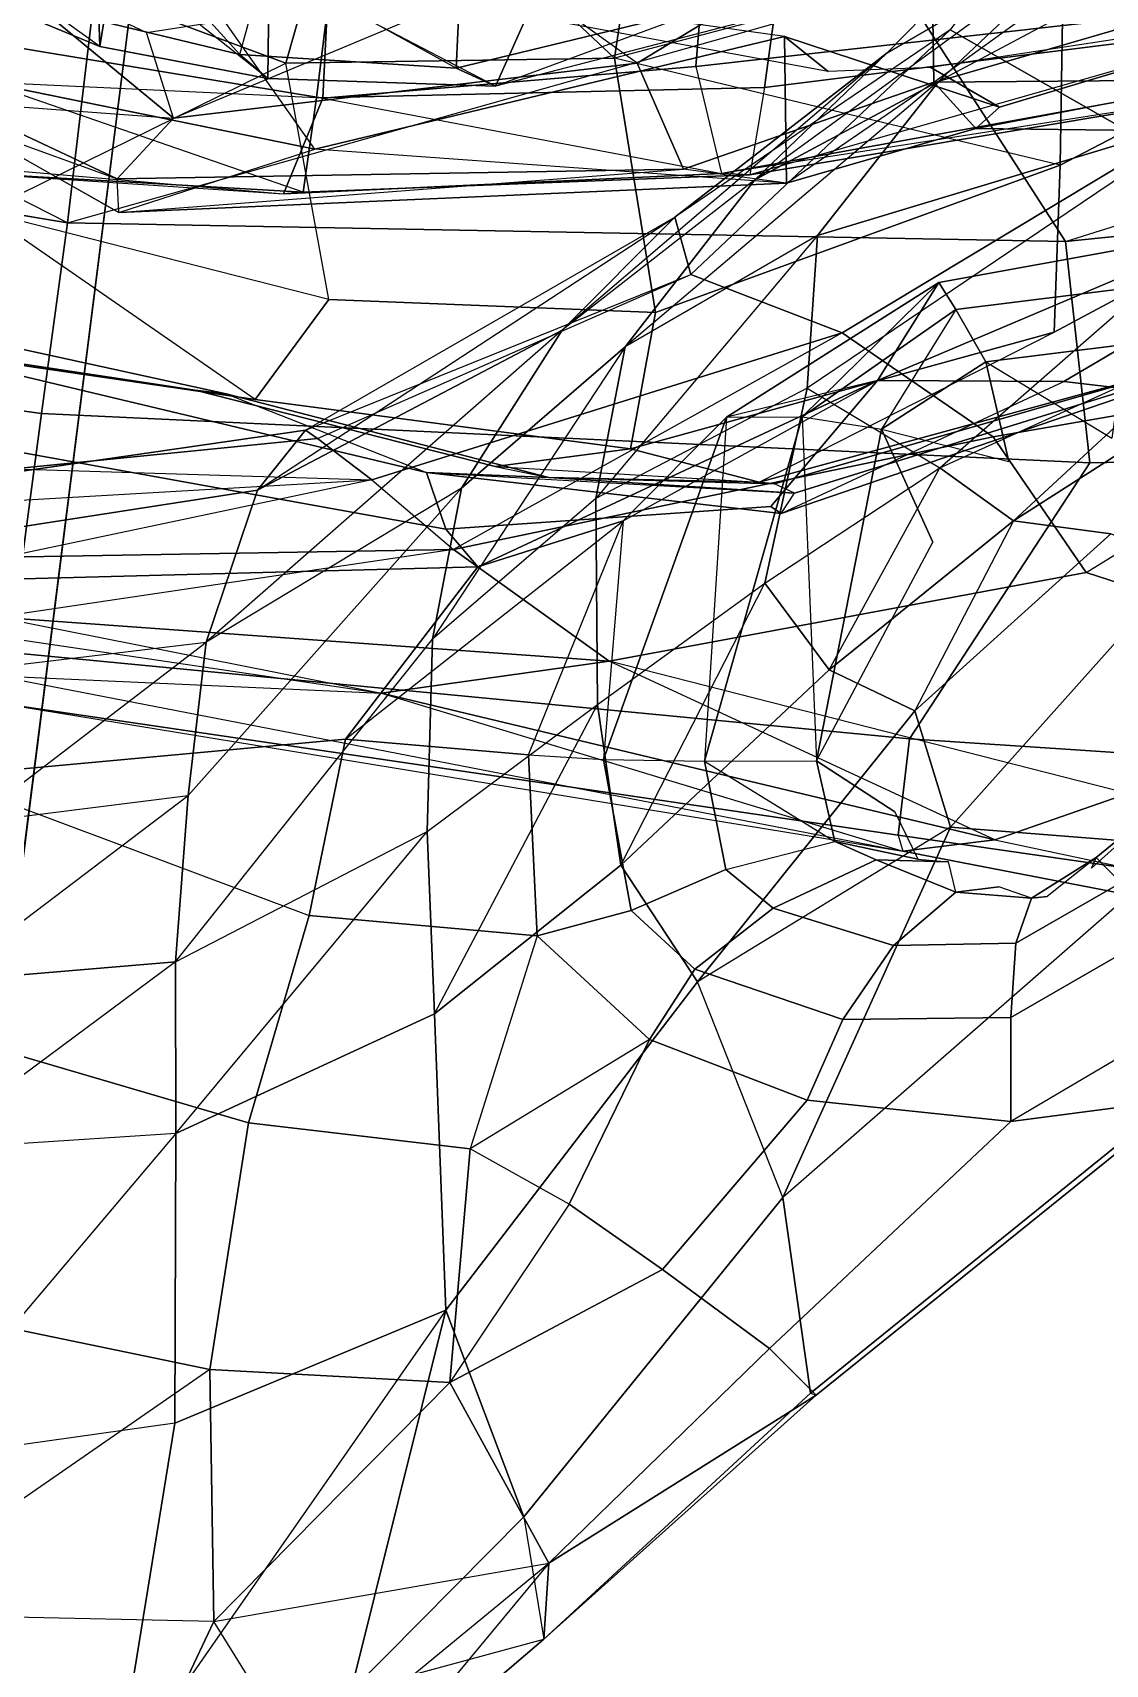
# Model space of a CAD drawing. Extents: x -0.135 to 0.053, y -0.194 to 0.215.
# Drawn here: x -0.04118 to -0.0373, y -0.07389 to -0.06799 of the extents above; entities that cross this region are included whole.
import ezdxf

# ---------------------------------------------------------------- set-up
doc = ezdxf.new("R2010")
doc.units = 0
for name, color, linetype in [('FIGURE_1_MAN_GUMS', 23, 'CONTINUOUS'), ('FIGURE_1_MAN_HEAD', 31, 'CONTINUOUS'), ('FIGURE_1_MAN_PANTS_LEG_RIGHT', 176, 'CONTINUOUS'), ('FIGURE_1_MAN_TEETH', 23, 'CONTINUOUS')]:
    doc.layers.add(name, color=color, linetype=linetype)

msp = doc.modelspace()

# ---------------------------------------------------------------- linework, layer by layer
at = {"layer": 'FIGURE_1_MAN_GUMS', "invisible_edges": 8}
for points in [[(-0.038997, -0.068105, 0.61113), (-0.039438, -0.067788, 0.611195), (-0.038382, -0.066819, 0.609626)], [(-0.038382, -0.066819, 0.609626), (-0.037935, -0.067459, 0.609399), (-0.038997, -0.068105, 0.61113)], [(-0.038997, -0.068105, 0.61113), (-0.037935, -0.067459, 0.609399), (-0.037925, -0.068173, 0.611556)], [(-0.037925, -0.068173, 0.611556), (-0.037935, -0.067459, 0.609399), (-0.037076, -0.06756, 0.610779)], [(-0.03685, -0.068165, 0.612031), (-0.037925, -0.068173, 0.611556), (-0.037076, -0.06756, 0.610779)], [(-0.041464, -0.068246, 0.611252), (-0.041423, -0.067685, 0.609821), (-0.040673, -0.068303, 0.611158)], [(-0.040667, -0.067699, 0.616956), (-0.041383, -0.067817, 0.61699), (-0.041434, -0.068157, 0.614197)], [(-0.041434, -0.068157, 0.614197), (-0.040162, -0.068416, 0.614073), (-0.040667, -0.067699, 0.616956)], [(-0.040673, -0.068303, 0.611158), (-0.041423, -0.067685, 0.609821), (-0.040771, -0.067994, 0.61118)], [(-0.038464, -0.068008, 0.614685), (-0.038307, -0.068135, 0.616396), (-0.040667, -0.067699, 0.616956)], [(-0.040162, -0.068416, 0.614073), (-0.038464, -0.068008, 0.614685), (-0.040667, -0.067699, 0.616956)], [(-0.040673, -0.068303, 0.611158), (-0.040771, -0.067994, 0.61118), (-0.039438, -0.067788, 0.611195)], [(-0.038997, -0.068105, 0.61113), (-0.040673, -0.068303, 0.611158), (-0.039438, -0.067788, 0.611195)], [(-0.036791, -0.067946, 0.616397), (-0.037935, -0.06812, 0.616342), (-0.037687, -0.068264, 0.614565)], [(-0.037687, -0.068264, 0.614565), (-0.036583, -0.067933, 0.614596), (-0.036791, -0.067946, 0.616397)], [(-0.036801, -0.068353, 0.612999), (-0.036583, -0.067933, 0.614596), (-0.037687, -0.068264, 0.614565)], [(-0.038457, -0.068539, 0.612822), (-0.038464, -0.068008, 0.614685), (-0.040162, -0.068416, 0.614073)], [(-0.038464, -0.068008, 0.614685), (-0.037687, -0.068264, 0.614565), (-0.037935, -0.06812, 0.616342)], [(-0.037935, -0.06812, 0.616342), (-0.038307, -0.068135, 0.616396), (-0.038464, -0.068008, 0.614685)], [(-0.038464, -0.068008, 0.614685), (-0.038457, -0.068539, 0.612822), (-0.037773, -0.068341, 0.613109)], [(-0.037773, -0.068341, 0.613109), (-0.037687, -0.068264, 0.614565), (-0.038464, -0.068008, 0.614685)], [(-0.040673, -0.068303, 0.611158), (-0.038997, -0.068105, 0.61113), (-0.03883, -0.068488, 0.611532)], [(-0.037925, -0.068173, 0.611556), (-0.03883, -0.068488, 0.611532), (-0.038997, -0.068105, 0.61113)], [(-0.041434, -0.068157, 0.614197), (-0.04146, -0.068312, 0.612646), (-0.040871, -0.068644, 0.612686)], [(-0.040871, -0.068644, 0.612686), (-0.040162, -0.068416, 0.614073), (-0.041434, -0.068157, 0.614197)], [(-0.038457, -0.068539, 0.612822), (-0.03883, -0.068488, 0.611532), (-0.037925, -0.068173, 0.611556)], [(-0.037773, -0.068341, 0.613109), (-0.038457, -0.068539, 0.612822), (-0.037925, -0.068173, 0.611556)], [(-0.037773, -0.068341, 0.613109), (-0.037925, -0.068173, 0.611556), (-0.03685, -0.068165, 0.612031)], [(-0.036801, -0.068353, 0.612999), (-0.037773, -0.068341, 0.613109), (-0.03685, -0.068165, 0.612031)], [(-0.04146, -0.068312, 0.612646), (-0.041464, -0.068246, 0.611252), (-0.040877, -0.068523, 0.611543)], [(-0.040877, -0.068523, 0.611543), (-0.041464, -0.068246, 0.611252), (-0.040673, -0.068303, 0.611158)], [(-0.03883, -0.068488, 0.611532), (-0.040877, -0.068523, 0.611543), (-0.040673, -0.068303, 0.611158)], [(-0.037687, -0.068264, 0.614565), (-0.037773, -0.068341, 0.613109), (-0.036801, -0.068353, 0.612999)], [(-0.040871, -0.068644, 0.612686), (-0.04146, -0.068312, 0.612646), (-0.040877, -0.068523, 0.611543)], [(-0.040871, -0.068644, 0.612686), (-0.038457, -0.068539, 0.612822), (-0.040162, -0.068416, 0.614073)], [(-0.040871, -0.068644, 0.612686), (-0.040877, -0.068523, 0.611543), (-0.03883, -0.068488, 0.611532)], [(-0.038457, -0.068539, 0.612822), (-0.040871, -0.068644, 0.612686), (-0.03883, -0.068488, 0.611532)]]:
    msp.add_3dface(points, dxfattribs=at)
at = {"layer": 'FIGURE_1_MAN_HEAD', "invisible_edges": 8}
for points in [[(-0.036399, -0.06713, 0.633448), (-0.037131, -0.068403, 0.63357), (-0.037866, -0.067984, 0.63227)], [(-0.040096, -0.067466, 0.605802), (-0.041269, -0.067186, 0.605792), (-0.041301, -0.068039, 0.605388)], [(-0.040013, -0.067205, 0.605757), (-0.040267, -0.068105, 0.605696), (-0.041318, -0.067714, 0.605633)], [(-0.039079, -0.068087, 0.605814), (-0.040267, -0.068105, 0.605696), (-0.040013, -0.067205, 0.605757)], [(-0.038959, -0.06727, 0.605855), (-0.039079, -0.068087, 0.605814), (-0.040013, -0.067205, 0.605757)], [(-0.037455, -0.067656, 0.605937), (-0.039079, -0.068087, 0.605814), (-0.038959, -0.06727, 0.605855)], [(-0.044624, -0.068095, 0.652168), (-0.041057, -0.068682, 0.65256), (-0.043727, -0.067316, 0.65636)], [(-0.041057, -0.068682, 0.65256), (-0.040948, -0.06777, 0.656553), (-0.043727, -0.067316, 0.65636)], [(-0.037907, -0.06817, 0.629032), (-0.036652, -0.067805, 0.628077), (-0.03632, -0.067325, 0.62922)], [(-0.037324, -0.067619, 0.630082), (-0.037907, -0.06817, 0.629032), (-0.03632, -0.067325, 0.62922)], [(-0.038785, -0.068117, 0.605512), (-0.038727, -0.067409, 0.605946), (-0.040096, -0.067466, 0.605802)], [(-0.03742, -0.067381, 0.631302), (-0.037866, -0.067984, 0.63227), (-0.038861, -0.068661, 0.631159)], [(-0.038861, -0.068661, 0.631159), (-0.038093, -0.068067, 0.630561), (-0.03742, -0.067381, 0.631302)], [(-0.038727, -0.067409, 0.605946), (-0.038785, -0.068117, 0.605512), (-0.036838, -0.0679, 0.605517)], [(-0.03742, -0.067381, 0.631302), (-0.038093, -0.068067, 0.630561), (-0.037324, -0.067619, 0.630082)], [(-0.041301, -0.068039, 0.605388), (-0.040133, -0.068231, 0.605346), (-0.040096, -0.067466, 0.605802)], [(-0.040096, -0.067466, 0.605802), (-0.040133, -0.068231, 0.605346), (-0.038785, -0.068117, 0.605512)], [(-0.037468, -0.068473, 0.606082), (-0.035636, -0.067517, 0.606093), (-0.035578, -0.068054, 0.606451)], [(-0.035636, -0.067517, 0.606093), (-0.037468, -0.068473, 0.606082), (-0.037455, -0.067656, 0.605937)], [(-0.040156, -0.06823, 0.60289), (-0.041353, -0.068174, 0.602924), (-0.041335, -0.067579, 0.602514)], [(-0.041335, -0.067579, 0.602514), (-0.040086, -0.06766, 0.602445), (-0.040156, -0.06823, 0.60289)], [(-0.040086, -0.06766, 0.602445), (-0.038453, -0.067576, 0.60233), (-0.038537, -0.068193, 0.602871)], [(-0.03667, -0.06796, 0.603079), (-0.038537, -0.068193, 0.602871), (-0.038453, -0.067576, 0.60233)], [(-0.038041, -0.067831, 0.656315), (-0.037449, -0.068749, 0.652114), (-0.03358, -0.067546, 0.655825)], [(-0.037449, -0.068749, 0.652114), (-0.033282, -0.068339, 0.651675), (-0.03358, -0.067546, 0.655825)], [(-0.038537, -0.068193, 0.602871), (-0.040156, -0.06823, 0.60289), (-0.040086, -0.06766, 0.602445)], [(-0.037455, -0.067656, 0.605937), (-0.037468, -0.068473, 0.606082), (-0.039079, -0.068087, 0.605814)], [(-0.038572, -0.068526, 0.629591), (-0.037907, -0.06817, 0.629032), (-0.037324, -0.067619, 0.630082)], [(-0.038093, -0.068067, 0.630561), (-0.038572, -0.068526, 0.629591), (-0.037324, -0.067619, 0.630082)], [(-0.04136, -0.068642, 0.605843), (-0.041318, -0.067714, 0.605633), (-0.040267, -0.068105, 0.605696)], [(-0.040948, -0.06777, 0.656553), (-0.041057, -0.068682, 0.65256), (-0.038041, -0.067831, 0.656315)], [(-0.041057, -0.068682, 0.65256), (-0.037449, -0.068749, 0.652114), (-0.038041, -0.067831, 0.656315)], [(-0.038345, -0.068728, 0.627593), (-0.036931, -0.068301, 0.626672), (-0.036652, -0.067805, 0.628077)], [(-0.036652, -0.067805, 0.628077), (-0.037907, -0.06817, 0.629032), (-0.038345, -0.068728, 0.627593)], [(-0.036838, -0.0679, 0.605517), (-0.038785, -0.068117, 0.605512), (-0.038692, -0.068504, 0.604539)], [(-0.038692, -0.068504, 0.604539), (-0.036624, -0.068129, 0.604588), (-0.036838, -0.0679, 0.605517)], [(-0.037866, -0.067984, 0.63227), (-0.038803, -0.068869, 0.632566), (-0.038861, -0.068661, 0.631159)], [(-0.038256, -0.06908, 0.63365), (-0.038803, -0.068869, 0.632566), (-0.037866, -0.067984, 0.63227)], [(-0.03667, -0.06796, 0.603079), (-0.036615, -0.068179, 0.603705), (-0.03859, -0.068508, 0.603365)], [(-0.038537, -0.068193, 0.602871), (-0.03667, -0.06796, 0.603079), (-0.03859, -0.068508, 0.603365)], [(-0.037866, -0.067984, 0.63227), (-0.037131, -0.068403, 0.63357), (-0.038256, -0.06908, 0.63365)], [(-0.041301, -0.068039, 0.605388), (-0.041408, -0.068479, 0.604682), (-0.040276, -0.068577, 0.60457)], [(-0.040276, -0.068577, 0.60457), (-0.040133, -0.068231, 0.605346), (-0.041301, -0.068039, 0.605388)], [(-0.038093, -0.068067, 0.630561), (-0.038861, -0.068661, 0.631159), (-0.039268, -0.06907, 0.630004)], [(-0.038572, -0.068526, 0.629591), (-0.038093, -0.068067, 0.630561), (-0.039268, -0.06907, 0.630004)], [(-0.035578, -0.068054, 0.606451), (-0.037489, -0.069077, 0.606643), (-0.037468, -0.068473, 0.606082)], [(-0.037489, -0.069077, 0.606643), (-0.035578, -0.068054, 0.606451), (-0.037235, -0.069259, 0.607353)], [(-0.044624, -0.068095, 0.652168), (-0.04491, -0.068862, 0.648798), (-0.04115, -0.069371, 0.648876)], [(-0.04115, -0.069371, 0.648876), (-0.041057, -0.068682, 0.65256), (-0.044624, -0.068095, 0.652168)], [(-0.040112, -0.068959, 0.606006), (-0.04136, -0.068642, 0.605843), (-0.040267, -0.068105, 0.605696)], [(-0.040112, -0.068959, 0.606006), (-0.040267, -0.068105, 0.605696), (-0.039079, -0.068087, 0.605814)], [(-0.038785, -0.068117, 0.605512), (-0.040133, -0.068231, 0.605346), (-0.038692, -0.068504, 0.604539)], [(-0.039079, -0.068087, 0.605814), (-0.038931, -0.069006, 0.606121), (-0.040112, -0.068959, 0.606006)], [(-0.037468, -0.068473, 0.606082), (-0.038931, -0.069006, 0.606121), (-0.039079, -0.068087, 0.605814)], [(-0.036615, -0.068179, 0.603705), (-0.036624, -0.068129, 0.604588), (-0.038692, -0.068504, 0.604539)], [(-0.040205, -0.068571, 0.603399), (-0.041412, -0.068501, 0.603454), (-0.041353, -0.068174, 0.602924)], [(-0.040156, -0.06823, 0.60289), (-0.040205, -0.068571, 0.603399), (-0.041353, -0.068174, 0.602924)], [(-0.040156, -0.06823, 0.60289), (-0.038537, -0.068193, 0.602871), (-0.03859, -0.068508, 0.603365)], [(-0.037907, -0.06817, 0.629032), (-0.038572, -0.068526, 0.629591), (-0.039041, -0.06913, 0.628102)], [(-0.038345, -0.068728, 0.627593), (-0.037907, -0.06817, 0.629032), (-0.039041, -0.06913, 0.628102)], [(-0.03859, -0.068508, 0.603365), (-0.036615, -0.068179, 0.603705), (-0.038692, -0.068504, 0.604539)], [(-0.040133, -0.068231, 0.605346), (-0.040276, -0.068577, 0.60457), (-0.038692, -0.068504, 0.604539)], [(-0.03859, -0.068508, 0.603365), (-0.040205, -0.068571, 0.603399), (-0.040156, -0.06823, 0.60289)], [(-0.036931, -0.068301, 0.626672), (-0.038345, -0.068728, 0.627593), (-0.038383, -0.06928, 0.625612)], [(-0.037016, -0.068794, 0.624847), (-0.036931, -0.068301, 0.626672), (-0.038383, -0.06928, 0.625612)], [(-0.033282, -0.068339, 0.651675), (-0.037449, -0.068749, 0.652114), (-0.037361, -0.06955, 0.648743)], [(-0.037361, -0.06955, 0.648743), (-0.033152, -0.069447, 0.647991), (-0.033282, -0.068339, 0.651675)], [(-0.03771, -0.069455, 0.634563), (-0.038256, -0.06908, 0.63365), (-0.037131, -0.068403, 0.63357)], [(-0.037131, -0.068403, 0.63357), (-0.036133, -0.069183, 0.634732), (-0.03771, -0.069455, 0.634563)], [(-0.041408, -0.068479, 0.604682), (-0.041412, -0.068501, 0.603454), (-0.040276, -0.068577, 0.60457)], [(-0.038931, -0.069006, 0.606121), (-0.037468, -0.068473, 0.606082), (-0.037489, -0.069077, 0.606643)], [(-0.041412, -0.068501, 0.603454), (-0.040205, -0.068571, 0.603399), (-0.040276, -0.068577, 0.60457)], [(-0.038692, -0.068504, 0.604539), (-0.040276, -0.068577, 0.60457), (-0.040205, -0.068571, 0.603399)], [(-0.040205, -0.068571, 0.603399), (-0.03859, -0.068508, 0.603365), (-0.038692, -0.068504, 0.604539)], [(-0.038572, -0.068526, 0.629591), (-0.039268, -0.06907, 0.630004), (-0.039632, -0.069641, 0.628423)], [(-0.039632, -0.069641, 0.628423), (-0.039041, -0.06913, 0.628102), (-0.038572, -0.068526, 0.629591)], [(-0.037455, -0.069255, 0.612624), (-0.036197, -0.068514, 0.612729), (-0.036637, -0.06862, 0.614432)], [(-0.036197, -0.068514, 0.612729), (-0.037455, -0.069255, 0.612624), (-0.037178, -0.069288, 0.61003)], [(-0.040378, -0.069321, 0.606656), (-0.041467, -0.069162, 0.606465), (-0.04136, -0.068642, 0.605843)], [(-0.040112, -0.068959, 0.606006), (-0.040378, -0.069321, 0.606656), (-0.04136, -0.068642, 0.605843)], [(-0.040369, -0.069649, 0.630364), (-0.039268, -0.06907, 0.630004), (-0.038861, -0.068661, 0.631159)], [(-0.040196, -0.069432, 0.631317), (-0.040369, -0.069649, 0.630364), (-0.038861, -0.068661, 0.631159)], [(-0.040196, -0.069432, 0.631317), (-0.038861, -0.068661, 0.631159), (-0.038803, -0.068869, 0.632566)], [(-0.038128, -0.069252, 0.613934), (-0.036637, -0.06862, 0.614432), (-0.036992, -0.068732, 0.61495)], [(-0.036637, -0.06862, 0.614432), (-0.038128, -0.069252, 0.613934), (-0.037455, -0.069255, 0.612624)], [(-0.037449, -0.068749, 0.652114), (-0.041057, -0.068682, 0.65256), (-0.04115, -0.069371, 0.648876)], [(-0.04115, -0.069371, 0.648876), (-0.037361, -0.06955, 0.648743), (-0.037449, -0.068749, 0.652114)], [(-0.038345, -0.068728, 0.627593), (-0.039041, -0.06913, 0.628102), (-0.039147, -0.069678, 0.626475)], [(-0.038383, -0.06928, 0.625612), (-0.038345, -0.068728, 0.627593), (-0.039147, -0.069678, 0.626475)], [(-0.036992, -0.068732, 0.61495), (-0.037907, -0.068898, 0.614895), (-0.038128, -0.069252, 0.613934)], [(-0.037907, -0.068898, 0.614895), (-0.036992, -0.068732, 0.61495), (-0.037137, -0.068907, 0.615297)], [(-0.038383, -0.06928, 0.625612), (-0.037903, -0.069568, 0.62309), (-0.037016, -0.068794, 0.624847)], [(-0.037903, -0.069568, 0.62309), (-0.036976, -0.069148, 0.622622), (-0.037016, -0.068794, 0.624847)], [(-0.04115, -0.069371, 0.648876), (-0.04491, -0.068862, 0.648798), (-0.044515, -0.069954, 0.644251)], [(-0.040153, -0.069462, 0.632868), (-0.040196, -0.069432, 0.631317), (-0.038803, -0.068869, 0.632566)], [(-0.039956, -0.069611, 0.633884), (-0.040153, -0.069462, 0.632868), (-0.038803, -0.068869, 0.632566)], [(-0.038803, -0.068869, 0.632566), (-0.038256, -0.06908, 0.63365), (-0.039956, -0.069611, 0.633884)], [(-0.038674, -0.069385, 0.614824), (-0.037907, -0.068898, 0.614895), (-0.0384, -0.069383, 0.615113)], [(-0.038128, -0.069252, 0.613934), (-0.037907, -0.068898, 0.614895), (-0.038674, -0.069385, 0.614824)], [(-0.037907, -0.068898, 0.614895), (-0.037845, -0.068995, 0.615239), (-0.0384, -0.069383, 0.615113)], [(-0.037137, -0.068907, 0.615297), (-0.037845, -0.068995, 0.615239), (-0.037907, -0.068898, 0.614895)], [(-0.039021, -0.069499, 0.60688), (-0.040378, -0.069321, 0.606656), (-0.040112, -0.068959, 0.606006)], [(-0.040112, -0.068959, 0.606006), (-0.038931, -0.069006, 0.606121), (-0.039021, -0.069499, 0.60688)], [(-0.037845, -0.068995, 0.615239), (-0.037137, -0.068907, 0.615297), (-0.037233, -0.069122, 0.615856)], [(-0.037489, -0.069077, 0.606643), (-0.039021, -0.069499, 0.60688), (-0.038931, -0.069006, 0.606121)], [(-0.0384, -0.069383, 0.615113), (-0.037845, -0.068995, 0.615239), (-0.038114, -0.069428, 0.615884)], [(-0.037845, -0.068995, 0.615239), (-0.037737, -0.069184, 0.615912), (-0.038114, -0.069428, 0.615884)], [(-0.037233, -0.069122, 0.615856), (-0.037737, -0.069184, 0.615912), (-0.037845, -0.068995, 0.615239)], [(-0.039268, -0.06907, 0.630004), (-0.040369, -0.069649, 0.630364), (-0.040555, -0.070198, 0.628711)], [(-0.039632, -0.069641, 0.628423), (-0.039268, -0.06907, 0.630004), (-0.040555, -0.070198, 0.628711)], [(-0.038556, -0.06962, 0.607722), (-0.039021, -0.069499, 0.60688), (-0.037489, -0.069077, 0.606643)], [(-0.037235, -0.069259, 0.607353), (-0.038556, -0.06962, 0.607722), (-0.037489, -0.069077, 0.606643)], [(-0.041423, -0.069095, 0.60774), (-0.041414, -0.069163, 0.607291), (-0.040595, -0.069287, 0.607517)], [(-0.040595, -0.069287, 0.607517), (-0.040483, -0.0693, 0.607963), (-0.041423, -0.069095, 0.60774)], [(-0.041414, -0.06919, 0.610083), (-0.041423, -0.069095, 0.60774), (-0.040483, -0.0693, 0.607963)], [(-0.039956, -0.069611, 0.633884), (-0.038256, -0.06908, 0.63365), (-0.039661, -0.069863, 0.634856)], [(-0.039041, -0.06913, 0.628102), (-0.039632, -0.069641, 0.628423), (-0.039737, -0.070187, 0.626801)], [(-0.039147, -0.069678, 0.626475), (-0.039041, -0.06913, 0.628102), (-0.039737, -0.070187, 0.626801)], [(-0.038256, -0.06908, 0.63365), (-0.03771, -0.069455, 0.634563), (-0.039661, -0.069863, 0.634856)], [(-0.037737, -0.069184, 0.615912), (-0.037233, -0.069122, 0.615856), (-0.037281, -0.069461, 0.617292)], [(-0.041414, -0.069163, 0.607291), (-0.041467, -0.069162, 0.606465), (-0.040378, -0.069321, 0.606656)], [(-0.041425, -0.069476, 0.612214), (-0.041414, -0.06919, 0.610083), (-0.039759, -0.069585, 0.610146)], [(-0.040595, -0.069287, 0.607517), (-0.041414, -0.069163, 0.607291), (-0.040378, -0.069321, 0.606656)], [(-0.040483, -0.0693, 0.607963), (-0.039759, -0.069585, 0.610146), (-0.041414, -0.06919, 0.610083)], [(-0.038114, -0.069428, 0.615884), (-0.037737, -0.069184, 0.615912), (-0.037654, -0.069545, 0.61735)], [(-0.037903, -0.069568, 0.62309), (-0.037636, -0.069759, 0.621515), (-0.036976, -0.069148, 0.622622)], [(-0.037654, -0.069545, 0.61735), (-0.037737, -0.069184, 0.615912), (-0.037281, -0.069461, 0.617292)], [(-0.037374, -0.069946, 0.63538), (-0.03771, -0.069455, 0.634563), (-0.036133, -0.069183, 0.634732)], [(-0.037636, -0.069759, 0.621515), (-0.036741, -0.069186, 0.621147), (-0.036976, -0.069148, 0.622622)], [(-0.036741, -0.069186, 0.621147), (-0.037636, -0.069759, 0.621515), (-0.037285, -0.069806, 0.6205)], [(-0.036445, -0.070245, 0.635672), (-0.037374, -0.069946, 0.63538), (-0.036133, -0.069183, 0.634732)], [(-0.038514, -0.069708, 0.612538), (-0.038128, -0.069252, 0.613934), (-0.039573, -0.069925, 0.613363)], [(-0.039048, -0.069759, 0.61423), (-0.039573, -0.069925, 0.613363), (-0.038128, -0.069252, 0.613934)], [(-0.039048, -0.069759, 0.61423), (-0.038128, -0.069252, 0.613934), (-0.038674, -0.069385, 0.614824)], [(-0.037201, -0.069253, 0.607696), (-0.038501, -0.069625, 0.608046), (-0.038556, -0.06962, 0.607722)], [(-0.038556, -0.06962, 0.607722), (-0.037235, -0.069259, 0.607353), (-0.037201, -0.069253, 0.607696)], [(-0.037455, -0.069255, 0.612624), (-0.038128, -0.069252, 0.613934), (-0.038514, -0.069708, 0.612538)], [(-0.038514, -0.069708, 0.612538), (-0.038477, -0.069733, 0.61042), (-0.037455, -0.069255, 0.612624)], [(-0.038501, -0.069625, 0.608046), (-0.037201, -0.069253, 0.607696), (-0.03713, -0.069256, 0.608184)], [(-0.038477, -0.069733, 0.61042), (-0.037178, -0.069288, 0.61003), (-0.037455, -0.069255, 0.612624)], [(-0.040483, -0.0693, 0.607963), (-0.040595, -0.069287, 0.607517), (-0.039511, -0.069563, 0.607758)], [(-0.039511, -0.069563, 0.607758), (-0.040595, -0.069287, 0.607517), (-0.040378, -0.069321, 0.606656)], [(-0.039511, -0.069563, 0.607758), (-0.039317, -0.069603, 0.608273), (-0.040483, -0.0693, 0.607963)], [(-0.040483, -0.0693, 0.607963), (-0.039317, -0.069603, 0.608273), (-0.039759, -0.069585, 0.610146)], [(-0.038383, -0.06928, 0.625612), (-0.039147, -0.069678, 0.626475), (-0.039141, -0.070423, 0.624316)], [(-0.039141, -0.070423, 0.624316), (-0.038536, -0.069985, 0.623596), (-0.038383, -0.06928, 0.625612)], [(-0.038383, -0.06928, 0.625612), (-0.038536, -0.069985, 0.623596), (-0.037903, -0.069568, 0.62309)], [(-0.03713, -0.069256, 0.608184), (-0.038428, -0.069659, 0.608576), (-0.038501, -0.069625, 0.608046)], [(-0.037178, -0.069288, 0.61003), (-0.038477, -0.069733, 0.61042), (-0.038428, -0.069659, 0.608576)], [(-0.038428, -0.069659, 0.608576), (-0.03713, -0.069256, 0.608184), (-0.037178, -0.069288, 0.61003)], [(-0.044515, -0.069954, 0.644251), (-0.041265, -0.070235, 0.643805), (-0.04115, -0.069371, 0.648876)], [(-0.04115, -0.069371, 0.648876), (-0.041265, -0.070235, 0.643805), (-0.038012, -0.070547, 0.644204)], [(-0.038012, -0.070547, 0.644204), (-0.037361, -0.06955, 0.648743), (-0.04115, -0.069371, 0.648876)], [(-0.040378, -0.069321, 0.606656), (-0.039021, -0.069499, 0.60688), (-0.039511, -0.069563, 0.607758)], [(-0.039119, -0.070622, 0.614604), (-0.038674, -0.069385, 0.614824), (-0.038754, -0.070628, 0.614954)], [(-0.039048, -0.069759, 0.61423), (-0.038674, -0.069385, 0.614824), (-0.039119, -0.070622, 0.614604)], [(-0.038754, -0.070628, 0.614954), (-0.0384, -0.069383, 0.615113), (-0.038349, -0.070627, 0.615829)], [(-0.038674, -0.069385, 0.614824), (-0.0384, -0.069383, 0.615113), (-0.038754, -0.070628, 0.614954)], [(-0.0384, -0.069383, 0.615113), (-0.038114, -0.069428, 0.615884), (-0.038349, -0.070627, 0.615829)], [(-0.038349, -0.070627, 0.615829), (-0.038114, -0.069428, 0.615884), (-0.037928, -0.069837, 0.617429)], [(-0.037928, -0.069837, 0.617429), (-0.038114, -0.069428, 0.615884), (-0.037654, -0.069545, 0.61735)], [(-0.041468, -0.069976, 0.613096), (-0.041425, -0.069476, 0.612214), (-0.039689, -0.06979, 0.612362)], [(-0.039759, -0.069585, 0.610146), (-0.039689, -0.06979, 0.612362), (-0.041425, -0.069476, 0.612214)], [(-0.040369, -0.069649, 0.630364), (-0.040196, -0.069432, 0.631317), (-0.041295, -0.069591, 0.631415)], [(-0.041295, -0.069591, 0.631415), (-0.040196, -0.069432, 0.631317), (-0.040153, -0.069462, 0.632868)], [(-0.040153, -0.069462, 0.632868), (-0.04125, -0.069571, 0.633054), (-0.041295, -0.069591, 0.631415)], [(-0.04125, -0.069571, 0.633054), (-0.040153, -0.069462, 0.632868), (-0.039956, -0.069611, 0.633884)], [(-0.039098, -0.070267, 0.636123), (-0.039661, -0.069863, 0.634856), (-0.03771, -0.069455, 0.634563)], [(-0.03771, -0.069455, 0.634563), (-0.037374, -0.069946, 0.63538), (-0.039098, -0.070267, 0.636123)], [(-0.034788, -0.070763, 0.644261), (-0.033152, -0.069447, 0.647991), (-0.037361, -0.06955, 0.648743)], [(-0.039511, -0.069563, 0.607758), (-0.039021, -0.069499, 0.60688), (-0.038556, -0.06962, 0.607722)], [(-0.041295, -0.069591, 0.631415), (-0.041339, -0.069799, 0.630348), (-0.040369, -0.069649, 0.630364)], [(-0.041328, -0.069691, 0.633912), (-0.04125, -0.069571, 0.633054), (-0.039956, -0.069611, 0.633884)], [(-0.039759, -0.069585, 0.610146), (-0.039317, -0.069603, 0.608273), (-0.038428, -0.069659, 0.608576)], [(-0.038477, -0.069733, 0.61042), (-0.039759, -0.069585, 0.610146), (-0.038428, -0.069659, 0.608576)], [(-0.039689, -0.06979, 0.612362), (-0.039759, -0.069585, 0.610146), (-0.038477, -0.069733, 0.61042)], [(-0.039511, -0.069563, 0.607758), (-0.038556, -0.06962, 0.607722), (-0.039317, -0.069603, 0.608273)], [(-0.038556, -0.06962, 0.607722), (-0.038501, -0.069625, 0.608046), (-0.039317, -0.069603, 0.608273)], [(-0.038428, -0.069659, 0.608576), (-0.039317, -0.069603, 0.608273), (-0.038501, -0.069625, 0.608046)], [(-0.038536, -0.069985, 0.623596), (-0.038303, -0.070298, 0.62196), (-0.037903, -0.069568, 0.62309)], [(-0.038303, -0.070298, 0.62196), (-0.037636, -0.069759, 0.621515), (-0.037903, -0.069568, 0.62309)], [(-0.037361, -0.06955, 0.648743), (-0.038012, -0.070547, 0.644204), (-0.034788, -0.070763, 0.644261)], [(-0.040555, -0.070198, 0.628711), (-0.040369, -0.069649, 0.630364), (-0.041339, -0.069799, 0.630348)], [(-0.041328, -0.069691, 0.633912), (-0.039956, -0.069611, 0.633884), (-0.041282, -0.069891, 0.634844)], [(-0.039956, -0.069611, 0.633884), (-0.039661, -0.069863, 0.634856), (-0.041282, -0.069891, 0.634844)], [(-0.039632, -0.069641, 0.628423), (-0.040555, -0.070198, 0.628711), (-0.04062, -0.070752, 0.626991)], [(-0.039737, -0.070187, 0.626801), (-0.039632, -0.069641, 0.628423), (-0.04062, -0.070752, 0.626991)], [(-0.039756, -0.070883, 0.624831), (-0.039141, -0.070423, 0.624316), (-0.039147, -0.069678, 0.626475)], [(-0.039147, -0.069678, 0.626475), (-0.039737, -0.070187, 0.626801), (-0.039756, -0.070883, 0.624831)], [(-0.039573, -0.069925, 0.613363), (-0.039689, -0.06979, 0.612362), (-0.038514, -0.069708, 0.612538)], [(-0.038477, -0.069733, 0.61042), (-0.038514, -0.069708, 0.612538), (-0.039689, -0.06979, 0.612362)], [(-0.040051, -0.070548, 0.613609), (-0.039573, -0.069925, 0.613363), (-0.039048, -0.069759, 0.61423)], [(-0.03939, -0.070605, 0.614205), (-0.040051, -0.070548, 0.613609), (-0.039048, -0.069759, 0.61423)], [(-0.03939, -0.070605, 0.614205), (-0.039048, -0.069759, 0.61423), (-0.039119, -0.070622, 0.614604)], [(-0.037636, -0.069759, 0.621515), (-0.038303, -0.070298, 0.62196), (-0.037993, -0.070446, 0.620703)], [(-0.037285, -0.069806, 0.6205), (-0.037636, -0.069759, 0.621515), (-0.037993, -0.070446, 0.620703)], [(-0.039689, -0.06979, 0.612362), (-0.039573, -0.069925, 0.613363), (-0.041468, -0.069976, 0.613096)], [(-0.041339, -0.069799, 0.630348), (-0.041392, -0.070298, 0.628779), (-0.040555, -0.070198, 0.628711)], [(-0.038065, -0.070811, 0.61734), (-0.038349, -0.070627, 0.615829), (-0.037928, -0.069837, 0.617429)], [(-0.037019, -0.06992, 0.61985), (-0.037285, -0.069806, 0.6205), (-0.037993, -0.070446, 0.620703)], [(-0.039661, -0.069863, 0.634856), (-0.039098, -0.070267, 0.636123), (-0.041309, -0.070108, 0.636172)], [(-0.041282, -0.069891, 0.634844), (-0.039661, -0.069863, 0.634856), (-0.041309, -0.070108, 0.636172)], [(-0.041468, -0.069976, 0.613096), (-0.039573, -0.069925, 0.613363), (-0.040051, -0.070548, 0.613609)], [(-0.037223, -0.070745, 0.636568), (-0.039098, -0.070267, 0.636123), (-0.037374, -0.069946, 0.63538)], [(-0.037993, -0.070446, 0.620703), (-0.037864, -0.070867, 0.619684), (-0.037019, -0.06992, 0.61985)], [(-0.037019, -0.06992, 0.61985), (-0.037864, -0.070867, 0.619684), (-0.037015, -0.070934, 0.618676)], [(-0.037374, -0.069946, 0.63538), (-0.036445, -0.070245, 0.635672), (-0.037223, -0.070745, 0.636568)], [(-0.040051, -0.070548, 0.613609), (-0.041525, -0.070684, 0.613337), (-0.041468, -0.069976, 0.613096)], [(-0.039141, -0.070423, 0.624316), (-0.039056, -0.071004, 0.622579), (-0.038536, -0.069985, 0.623596)], [(-0.039056, -0.071004, 0.622579), (-0.038303, -0.070298, 0.62196), (-0.038536, -0.069985, 0.623596)], [(-0.041309, -0.070108, 0.636172), (-0.039098, -0.070267, 0.636123), (-0.039921, -0.070382, 0.637332)], [(-0.041307, -0.070178, 0.637244), (-0.041309, -0.070108, 0.636172), (-0.039921, -0.070382, 0.637332)], [(-0.041407, -0.070851, 0.627145), (-0.04062, -0.070752, 0.626991), (-0.040555, -0.070198, 0.628711)], [(-0.041392, -0.070298, 0.628779), (-0.041407, -0.070851, 0.627145), (-0.040555, -0.070198, 0.628711)], [(-0.041311, -0.070319, 0.638464), (-0.041307, -0.070178, 0.637244), (-0.039921, -0.070382, 0.637332)], [(-0.040666, -0.071354, 0.625151), (-0.039756, -0.070883, 0.624831), (-0.039737, -0.070187, 0.626801)], [(-0.04062, -0.070752, 0.626991), (-0.040666, -0.071354, 0.625151), (-0.039737, -0.070187, 0.626801)], [(-0.041265, -0.070235, 0.643805), (-0.041303, -0.070419, 0.640836), (-0.038053, -0.070896, 0.641346)], [(-0.038053, -0.070896, 0.641346), (-0.038012, -0.070547, 0.644204), (-0.041265, -0.070235, 0.643805)], [(-0.037704, -0.070913, 0.637678), (-0.039921, -0.070382, 0.637332), (-0.039098, -0.070267, 0.636123)], [(-0.037223, -0.070745, 0.636568), (-0.037704, -0.070913, 0.637678), (-0.039098, -0.070267, 0.636123)], [(-0.038303, -0.070298, 0.62196), (-0.039056, -0.071004, 0.622579), (-0.038779, -0.071426, 0.620719)], [(-0.038779, -0.071426, 0.620719), (-0.037993, -0.070446, 0.620703), (-0.038303, -0.070298, 0.62196)], [(-0.041311, -0.070319, 0.638464), (-0.039921, -0.070382, 0.637332), (-0.038037, -0.070953, 0.639216)], [(-0.041303, -0.070419, 0.640836), (-0.041311, -0.070319, 0.638464), (-0.038037, -0.070953, 0.639216)], [(-0.038053, -0.070896, 0.641346), (-0.041303, -0.070419, 0.640836), (-0.038037, -0.070953, 0.639216)], [(-0.039921, -0.070382, 0.637332), (-0.037704, -0.070913, 0.637678), (-0.038037, -0.070953, 0.639216)], [(-0.039756, -0.070883, 0.624831), (-0.03973, -0.071541, 0.623106), (-0.039141, -0.070423, 0.624316)], [(-0.03973, -0.071541, 0.623106), (-0.039056, -0.071004, 0.622579), (-0.039141, -0.070423, 0.624316)], [(-0.037864, -0.070867, 0.619684), (-0.037993, -0.070446, 0.620703), (-0.038779, -0.071426, 0.620719)], [(-0.041525, -0.070684, 0.613337), (-0.040051, -0.070548, 0.613609), (-0.040183, -0.071186, 0.613582)], [(-0.039358, -0.07126, 0.614112), (-0.040183, -0.071186, 0.613582), (-0.040051, -0.070548, 0.613609)], [(-0.040051, -0.070548, 0.613609), (-0.03939, -0.070605, 0.614205), (-0.039358, -0.07126, 0.614112)], [(-0.038012, -0.070547, 0.644204), (-0.038053, -0.070896, 0.641346), (-0.034913, -0.071348, 0.641719)], [(-0.034913, -0.071348, 0.641719), (-0.034788, -0.070763, 0.644261), (-0.038012, -0.070547, 0.644204)], [(-0.039358, -0.07126, 0.614112), (-0.03939, -0.070605, 0.614205), (-0.039119, -0.070622, 0.614604)], [(-0.039119, -0.070622, 0.614604), (-0.039019, -0.071168, 0.614459), (-0.039358, -0.07126, 0.614112)], [(-0.039019, -0.071168, 0.614459), (-0.039119, -0.070622, 0.614604), (-0.038754, -0.070628, 0.614954)], [(-0.038754, -0.070628, 0.614954), (-0.038676, -0.07102, 0.614819), (-0.039019, -0.071168, 0.614459)], [(-0.038754, -0.070628, 0.614954), (-0.038349, -0.070627, 0.615829), (-0.038282, -0.070918, 0.615716)], [(-0.038676, -0.07102, 0.614819), (-0.038754, -0.070628, 0.614954), (-0.038282, -0.070918, 0.615716)], [(-0.038349, -0.070627, 0.615829), (-0.038065, -0.070811, 0.61734), (-0.037982, -0.070983, 0.617204)], [(-0.037982, -0.070983, 0.617204), (-0.038282, -0.070918, 0.615716), (-0.038349, -0.070627, 0.615829)], [(-0.041608, -0.071582, 0.613427), (-0.041525, -0.070684, 0.613337), (-0.040183, -0.071186, 0.613582)], [(-0.041508, -0.071425, 0.62534), (-0.040666, -0.071354, 0.625151), (-0.04062, -0.070752, 0.626991)], [(-0.041407, -0.070851, 0.627145), (-0.041508, -0.071425, 0.62534), (-0.04062, -0.070752, 0.626991)], [(-0.037704, -0.070913, 0.637678), (-0.037223, -0.070745, 0.636568), (-0.034828, -0.071522, 0.638195)], [(-0.037067, -0.070755, 0.615988), (-0.037338, -0.070976, 0.615965), (-0.037355, -0.071015, 0.617545)], [(-0.037167, -0.070861, 0.617576), (-0.037067, -0.070755, 0.615988), (-0.037355, -0.071015, 0.617545)], [(-0.037248, -0.071068, 0.615259), (-0.037338, -0.070976, 0.615965), (-0.037067, -0.070755, 0.615988)], [(-0.040666, -0.071354, 0.625151), (-0.040665, -0.071974, 0.62343), (-0.039756, -0.070883, 0.624831)], [(-0.040665, -0.071974, 0.62343), (-0.03973, -0.071541, 0.623106), (-0.039756, -0.070883, 0.624831)], [(-0.038471, -0.072206, 0.618553), (-0.037864, -0.070867, 0.619684), (-0.038779, -0.071426, 0.620719)], [(-0.037015, -0.070934, 0.618676), (-0.037864, -0.070867, 0.619684), (-0.038471, -0.072206, 0.618553)], [(-0.034833, -0.071575, 0.639817), (-0.034913, -0.071348, 0.641719), (-0.038053, -0.070896, 0.641346)], [(-0.038053, -0.070896, 0.641346), (-0.038037, -0.070953, 0.639216), (-0.034833, -0.071575, 0.639817)], [(-0.038505, -0.07116, 0.614814), (-0.038676, -0.07102, 0.614819), (-0.038282, -0.070918, 0.615716)], [(-0.038282, -0.070918, 0.615716), (-0.038133, -0.070985, 0.615672), (-0.038505, -0.07116, 0.614814)], [(-0.036959, -0.071771, 0.61695), (-0.037015, -0.070934, 0.618676), (-0.038471, -0.072206, 0.618553)], [(-0.038282, -0.070918, 0.615716), (-0.037982, -0.070983, 0.617204), (-0.037872, -0.070992, 0.617194)], [(-0.037872, -0.070992, 0.617194), (-0.038133, -0.070985, 0.615672), (-0.038282, -0.070918, 0.615716)], [(-0.038037, -0.070953, 0.639216), (-0.037704, -0.070913, 0.637678), (-0.034828, -0.071522, 0.638195)], [(-0.034828, -0.071522, 0.638195), (-0.034833, -0.071575, 0.639817), (-0.038037, -0.070953, 0.639216)], [(-0.039056, -0.071004, 0.622579), (-0.03973, -0.071541, 0.623106), (-0.039689, -0.072613, 0.620621)], [(-0.039689, -0.072613, 0.620621), (-0.038779, -0.071426, 0.620719), (-0.039056, -0.071004, 0.622579)], [(-0.038789, -0.07138, 0.614488), (-0.039019, -0.071168, 0.614459), (-0.038676, -0.07102, 0.614819)], [(-0.038676, -0.07102, 0.614819), (-0.038505, -0.07116, 0.614814), (-0.038789, -0.07138, 0.614488)], [(-0.038071, -0.071295, 0.615), (-0.038505, -0.07116, 0.614814), (-0.038133, -0.070985, 0.615672)], [(-0.037845, -0.071102, 0.615769), (-0.038133, -0.070985, 0.615672), (-0.037872, -0.070992, 0.617194)], [(-0.038133, -0.070985, 0.615672), (-0.037845, -0.071102, 0.615769), (-0.038071, -0.071295, 0.615)], [(-0.03769, -0.071083, 0.617307), (-0.037845, -0.071102, 0.615769), (-0.037872, -0.070992, 0.617194)], [(-0.037338, -0.070976, 0.615965), (-0.037571, -0.071123, 0.615887), (-0.037515, -0.071117, 0.617458)], [(-0.037571, -0.071123, 0.615887), (-0.037338, -0.070976, 0.615965), (-0.037248, -0.071068, 0.615259)], [(-0.037355, -0.071015, 0.617545), (-0.037338, -0.070976, 0.615965), (-0.037515, -0.071117, 0.617458)], [(-0.037571, -0.071123, 0.615887), (-0.037845, -0.071102, 0.615769), (-0.03769, -0.071083, 0.617307)], [(-0.037515, -0.071117, 0.617458), (-0.037571, -0.071123, 0.615887), (-0.03769, -0.071083, 0.617307)], [(-0.037248, -0.071068, 0.615259), (-0.037628, -0.071286, 0.615185), (-0.037571, -0.071123, 0.615887)], [(-0.037628, -0.071286, 0.615185), (-0.037248, -0.071068, 0.615259), (-0.037125, -0.071254, 0.615148)], [(-0.037628, -0.071286, 0.615185), (-0.038071, -0.071295, 0.615), (-0.037845, -0.071102, 0.615769)], [(-0.037845, -0.071102, 0.615769), (-0.037571, -0.071123, 0.615887), (-0.037628, -0.071286, 0.615185)], [(-0.040183, -0.071186, 0.613582), (-0.040402, -0.071936, 0.613579), (-0.041608, -0.071582, 0.613427)], [(-0.039601, -0.07203, 0.613916), (-0.040402, -0.071936, 0.613579), (-0.040183, -0.071186, 0.613582)], [(-0.040183, -0.071186, 0.613582), (-0.039358, -0.07126, 0.614112), (-0.039601, -0.07203, 0.613916)], [(-0.038953, -0.071634, 0.61432), (-0.039358, -0.07126, 0.614112), (-0.039019, -0.071168, 0.614459)], [(-0.039019, -0.071168, 0.614459), (-0.038789, -0.07138, 0.614488), (-0.038953, -0.071634, 0.61432)], [(-0.038254, -0.071562, 0.614765), (-0.038789, -0.07138, 0.614488), (-0.038505, -0.07116, 0.614814)], [(-0.038505, -0.07116, 0.614814), (-0.038071, -0.071295, 0.615), (-0.038254, -0.071562, 0.614765)], [(-0.039358, -0.07126, 0.614112), (-0.038953, -0.071634, 0.61432), (-0.039601, -0.07203, 0.613916)], [(-0.037125, -0.071254, 0.615148), (-0.037646, -0.071555, 0.615067), (-0.037628, -0.071286, 0.615185)], [(-0.037646, -0.071555, 0.615067), (-0.037125, -0.071254, 0.615148), (-0.036934, -0.07151, 0.615473)], [(-0.037646, -0.071555, 0.615067), (-0.038254, -0.071562, 0.614765), (-0.038071, -0.071295, 0.615)], [(-0.038071, -0.071295, 0.615), (-0.037628, -0.071286, 0.615185), (-0.037646, -0.071555, 0.615067)], [(-0.040666, -0.071354, 0.625151), (-0.041508, -0.071425, 0.62534), (-0.041584, -0.072035, 0.623582)], [(-0.040665, -0.071974, 0.62343), (-0.040666, -0.071354, 0.625151), (-0.041584, -0.072035, 0.623582)], [(-0.038471, -0.072206, 0.618553), (-0.038779, -0.071426, 0.620719), (-0.039689, -0.072613, 0.620621)], [(-0.038383, -0.071854, 0.61472), (-0.038953, -0.071634, 0.61432), (-0.038789, -0.07138, 0.614488)], [(-0.038789, -0.07138, 0.614488), (-0.038254, -0.071562, 0.614765), (-0.038383, -0.071854, 0.61472)], [(-0.03973, -0.071541, 0.623106), (-0.040665, -0.071974, 0.62343), (-0.040668, -0.073021, 0.621111)], [(-0.040668, -0.073021, 0.621111), (-0.039689, -0.072613, 0.620621), (-0.03973, -0.071541, 0.623106)], [(-0.038254, -0.071562, 0.614765), (-0.037646, -0.071555, 0.615067), (-0.037646, -0.071931, 0.615269)], [(-0.036934, -0.07151, 0.615473), (-0.037646, -0.071931, 0.615269), (-0.037646, -0.071555, 0.615067)], [(-0.036934, -0.07151, 0.615473), (-0.037021, -0.071849, 0.615934), (-0.037646, -0.071931, 0.615269)], [(-0.041699, -0.072588, 0.613587), (-0.041608, -0.071582, 0.613427), (-0.040402, -0.071936, 0.613579)], [(-0.037646, -0.071931, 0.615269), (-0.038383, -0.071854, 0.61472), (-0.038254, -0.071562, 0.614765)], [(-0.038953, -0.071634, 0.61432), (-0.039243, -0.07223, 0.614166), (-0.039601, -0.07203, 0.613916)], [(-0.038905, -0.072466, 0.614524), (-0.039243, -0.07223, 0.614166), (-0.038953, -0.071634, 0.61432)], [(-0.038953, -0.071634, 0.61432), (-0.038383, -0.071854, 0.61472), (-0.038905, -0.072466, 0.614524)], [(-0.038471, -0.072206, 0.618553), (-0.038371, -0.072913, 0.616661), (-0.036959, -0.071771, 0.61695)], [(-0.037021, -0.071849, 0.615934), (-0.036959, -0.071771, 0.61695), (-0.038371, -0.072913, 0.616661)], [(-0.038371, -0.072913, 0.616661), (-0.03835, -0.07292, 0.615627), (-0.037021, -0.071849, 0.615934)], [(-0.037646, -0.071931, 0.615269), (-0.037021, -0.071849, 0.615934), (-0.03835, -0.07292, 0.615627)], [(-0.038519, -0.072751, 0.615066), (-0.038905, -0.072466, 0.614524), (-0.038383, -0.071854, 0.61472)], [(-0.038383, -0.071854, 0.61472), (-0.037646, -0.071931, 0.615269), (-0.038519, -0.072751, 0.615066)], [(-0.040402, -0.071936, 0.613579), (-0.040542, -0.072827, 0.61376), (-0.041699, -0.072588, 0.613587)], [(-0.040542, -0.072827, 0.61376), (-0.040402, -0.071936, 0.613579), (-0.039601, -0.07203, 0.613916)], [(-0.03835, -0.07292, 0.615627), (-0.038519, -0.072751, 0.615066), (-0.037646, -0.071931, 0.615269)], [(-0.040665, -0.071974, 0.62343), (-0.041584, -0.072035, 0.623582), (-0.041669, -0.073162, 0.621097)], [(-0.040668, -0.073021, 0.621111), (-0.040665, -0.071974, 0.62343), (-0.041669, -0.073162, 0.621097)], [(-0.039601, -0.07203, 0.613916), (-0.039674, -0.072874, 0.614155), (-0.040542, -0.072827, 0.61376)], [(-0.039243, -0.07223, 0.614166), (-0.039674, -0.072874, 0.614155), (-0.039601, -0.07203, 0.613916)], [(-0.039689, -0.072613, 0.620621), (-0.039407, -0.07336, 0.618224), (-0.038471, -0.072206, 0.618553)], [(-0.039243, -0.07223, 0.614166), (-0.038905, -0.072466, 0.614524), (-0.039674, -0.072874, 0.614155)], [(-0.038371, -0.072913, 0.616661), (-0.038471, -0.072206, 0.618553), (-0.039407, -0.07336, 0.618224)], [(-0.039316, -0.073527, 0.615062), (-0.039674, -0.072874, 0.614155), (-0.038905, -0.072466, 0.614524)], [(-0.038905, -0.072466, 0.614524), (-0.038519, -0.072751, 0.615066), (-0.039316, -0.073527, 0.615062)], [(-0.041699, -0.072588, 0.613587), (-0.040542, -0.072827, 0.61376), (-0.041818, -0.07371, 0.61397)], [(-0.039689, -0.072613, 0.620621), (-0.040668, -0.073021, 0.621111), (-0.040881, -0.074323, 0.618388)], [(-0.040032, -0.073991, 0.618197), (-0.039689, -0.072613, 0.620621), (-0.040881, -0.074323, 0.618388)], [(-0.039407, -0.07336, 0.618224), (-0.039689, -0.072613, 0.620621), (-0.040032, -0.073991, 0.618197)], [(-0.03835, -0.07292, 0.615627), (-0.039316, -0.073527, 0.615062), (-0.038519, -0.072751, 0.615066)], [(-0.040542, -0.072827, 0.61376), (-0.040527, -0.073739, 0.614172), (-0.041818, -0.07371, 0.61397)], [(-0.040527, -0.073739, 0.614172), (-0.040542, -0.072827, 0.61376), (-0.039674, -0.072874, 0.614155)], [(-0.040527, -0.073739, 0.614172), (-0.039674, -0.072874, 0.614155), (-0.039316, -0.073527, 0.615062)], [(-0.039407, -0.07336, 0.618224), (-0.039334, -0.073802, 0.61641), (-0.038371, -0.072913, 0.616661)], [(-0.038371, -0.072913, 0.616661), (-0.039334, -0.073802, 0.61641), (-0.03835, -0.07292, 0.615627)], [(-0.039334, -0.073802, 0.61641), (-0.039316, -0.073527, 0.615062), (-0.03835, -0.07292, 0.615627)], [(-0.040881, -0.074323, 0.618388), (-0.040668, -0.073021, 0.621111), (-0.041669, -0.073162, 0.621097)], [(-0.041669, -0.073162, 0.621097), (-0.041803, -0.074417, 0.618307), (-0.040881, -0.074323, 0.618388)], [(-0.039407, -0.07336, 0.618224), (-0.040032, -0.073991, 0.618197), (-0.039334, -0.073802, 0.61641)], [(-0.040204, -0.074257, 0.614937), (-0.040527, -0.073739, 0.614172), (-0.039316, -0.073527, 0.615062)], [(-0.040204, -0.074257, 0.614937), (-0.039316, -0.073527, 0.615062), (-0.040055, -0.074416, 0.616286)], [(-0.039316, -0.073527, 0.615062), (-0.039334, -0.073802, 0.61641), (-0.040055, -0.074416, 0.616286)], [(-0.040884, -0.07449, 0.614757), (-0.041834, -0.07459, 0.614763), (-0.041818, -0.07371, 0.61397)], [(-0.040527, -0.073739, 0.614172), (-0.040884, -0.07449, 0.614757), (-0.041818, -0.07371, 0.61397)], [(-0.040204, -0.074257, 0.614937), (-0.040884, -0.07449, 0.614757), (-0.040527, -0.073739, 0.614172)], [(-0.040032, -0.073991, 0.618197), (-0.040055, -0.074416, 0.616286), (-0.039334, -0.073802, 0.61641)]]:
    msp.add_3dface(points, dxfattribs=at)
at = {"layer": 'FIGURE_1_MAN_PANTS_LEG_RIGHT', "invisible_edges": 8}
for points in [[(-0.038381, -0.061435, 0.240732), (-0.046099, -0.074755, 0.229375), (-0.042229, -0.064131, 0.226328)], [(-0.042634, -0.067704, 0.243913), (-0.046099, -0.074755, 0.229375), (-0.038381, -0.061435, 0.240732)], [(-0.044117, -0.077134, 0.179084), (-0.041562, -0.06264, 0.176474), (-0.04027, -0.063488, 0.18874)], [(-0.04027, -0.063488, 0.18874), (-0.041815, -0.075695, 0.192838), (-0.044117, -0.077134, 0.179084)], [(-0.041815, -0.075695, 0.192838), (-0.04027, -0.063488, 0.18874), (-0.043015, -0.066254, 0.204382)]]:
    msp.add_3dface(points, dxfattribs=at)
at = {"layer": 'FIGURE_1_MAN_TEETH', "invisible_edges": 8}
for points in [[(-0.04094, -0.068044, 0.610109), (-0.041424, -0.067845, 0.610109), (-0.041452, -0.067535, 0.608559)], [(-0.041452, -0.067535, 0.608559), (-0.040952, -0.067669, 0.608536), (-0.04094, -0.068044, 0.610109)], [(-0.040925, -0.067955, 0.610873), (-0.040434, -0.068073, 0.610846), (-0.040814, -0.067653, 0.611802)], [(-0.040434, -0.068073, 0.610846), (-0.040342, -0.06774, 0.611796), (-0.040814, -0.067653, 0.611802)], [(-0.040332, -0.06816, 0.610068), (-0.04094, -0.068044, 0.610109), (-0.040952, -0.067669, 0.608536)], [(-0.040327, -0.067761, 0.608513), (-0.040332, -0.06816, 0.610068), (-0.040952, -0.067669, 0.608536)], [(-0.041424, -0.067845, 0.610109), (-0.04094, -0.068044, 0.610109), (-0.041315, -0.067774, 0.610851)], [(-0.04094, -0.068044, 0.610109), (-0.040925, -0.067955, 0.610873), (-0.041315, -0.067774, 0.610851)], [(-0.040434, -0.068073, 0.610846), (-0.039652, -0.068123, 0.610904), (-0.040342, -0.06774, 0.611796)], [(-0.039652, -0.068123, 0.610904), (-0.039634, -0.06777, 0.611832), (-0.040342, -0.06774, 0.611796)], [(-0.039509, -0.068188, 0.610124), (-0.040332, -0.06816, 0.610068), (-0.040327, -0.067761, 0.608513)], [(-0.039332, -0.067791, 0.608509), (-0.039509, -0.068188, 0.610124), (-0.040327, -0.067761, 0.608513)], [(-0.039634, -0.06777, 0.611832), (-0.039652, -0.068123, 0.610904), (-0.038721, -0.067898, 0.610981)], [(-0.038566, -0.067943, 0.610202), (-0.039509, -0.068188, 0.610124), (-0.039332, -0.067791, 0.608509)], [(-0.038721, -0.067898, 0.610981), (-0.039652, -0.068123, 0.610904), (-0.039509, -0.068188, 0.610124)], [(-0.038566, -0.067943, 0.610202), (-0.038721, -0.067898, 0.610981), (-0.039509, -0.068188, 0.610124)], [(-0.040434, -0.068073, 0.610846), (-0.040925, -0.067955, 0.610873), (-0.04094, -0.068044, 0.610109)], [(-0.04094, -0.068044, 0.610109), (-0.040332, -0.06816, 0.610068), (-0.040434, -0.068073, 0.610846)], [(-0.039652, -0.068123, 0.610904), (-0.040434, -0.068073, 0.610846), (-0.040332, -0.06816, 0.610068)], [(-0.040332, -0.06816, 0.610068), (-0.039509, -0.068188, 0.610124), (-0.039652, -0.068123, 0.610904)]]:
    msp.add_3dface(points, dxfattribs=at)

doc.saveas('drawing.dxf')
